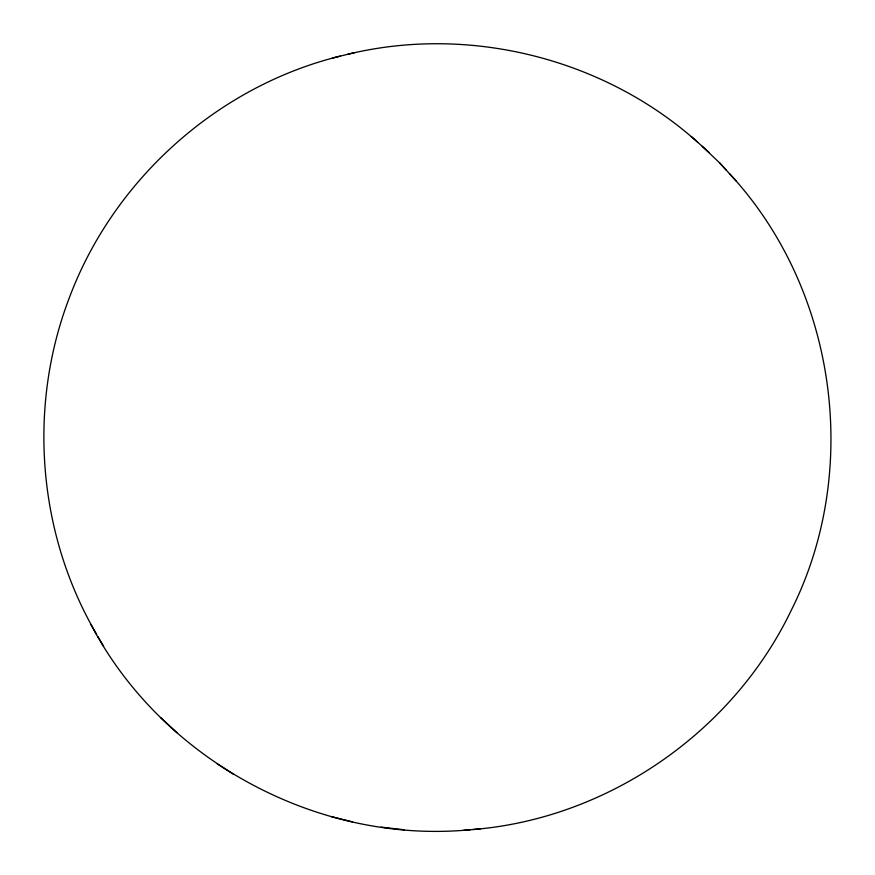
<?xml version="1.0" encoding="UTF-8"?>
<svg xmlns="http://www.w3.org/2000/svg" width="875" height="875" viewBox="0 0 875 875"><rect width="100%" height="100%" fill="white"/><g stroke="black" fill="none" stroke-linecap="round" stroke-linejoin="round"><path stroke-width="1.31" d="M340.145 56.131C217.558 86.242 113.444 179.769 69.289 297.894C27.584 406.711 37.57 533.87 96.677 634.397M347.9 54.261C469.591 24.653 604.395 58.614 697.648 142.198M332.894 57.925L354.572 52.609M472.992 829.522C607.731 818.65 732.758 732.222 791.197 610.411C861.842 470.028 836.544 288.75 729.444 173.6M90.88 624.411C162.061 760.08 317.844 844.463 470.312 829.741M463.498 830.353L480.462 828.855M404.392 829.795L381.172 827.127M331.373 816.616L352.559 821.909M217.328 763.93L233.625 774.364M702.22 146.311L719.589 162.838L736.411 181.256M691.272 136.5L708.98 152.359M160.727 717.62L176.87 732.681M719.589 162.838L726.25 170.155M98.033 636.683L103.611 646.297"/></g></svg>
